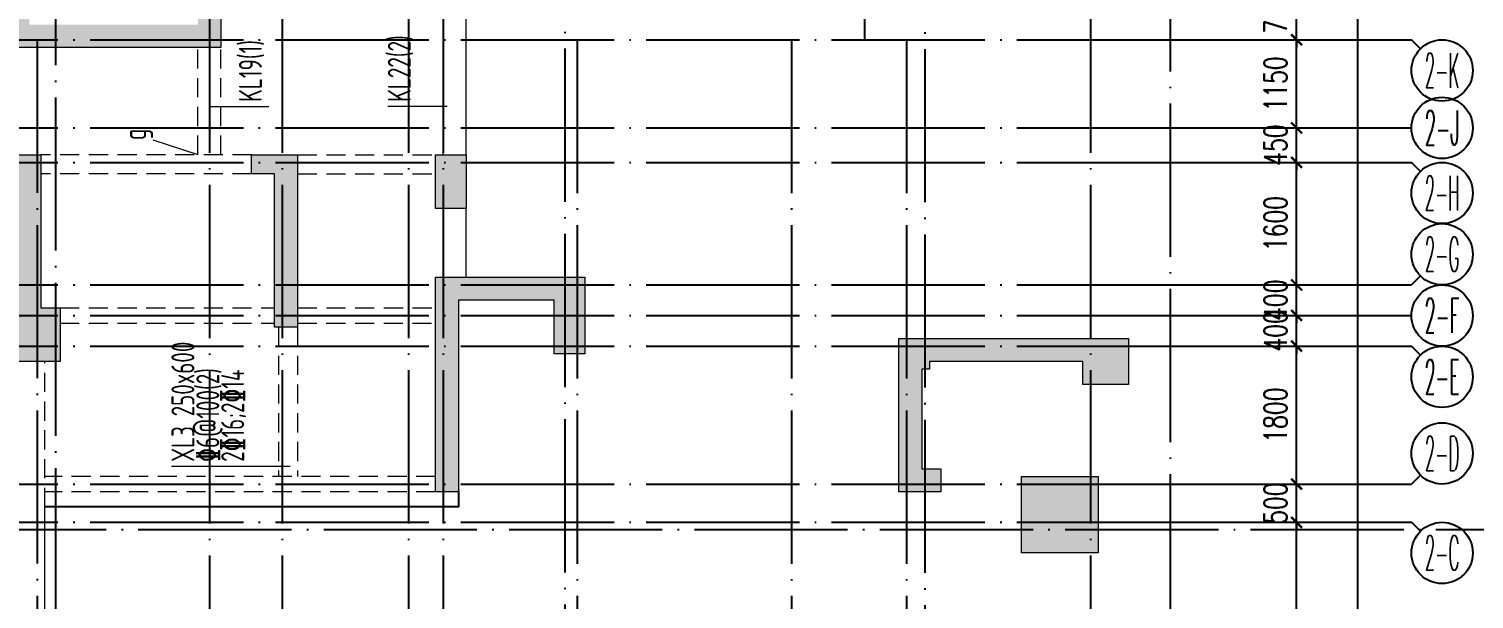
# Model space of a CAD drawing. Header units: millimetres. Extents: x 1089227 to 13101469, y 618865 to 10240562.
# Drawn here: x 3828577 to 3847444, y 4888251 to 4895696 of the extents above; entities that cross this region are included whole.
import ezdxf
from ezdxf.enums import TextEntityAlignment as Align

# ---------------------------------------------------------------- set-up
doc = ezdxf.new("R2010")
doc.units = ezdxf.units.MM
doc.header["$LTSCALE"] = 1000
doc.header["$PDMODE"] = 3
doc.header["$PDSIZE"] = 200
doc.linetypes.add('DOTE', pattern=[2.42, 2, -0.2, 0.02, -0.2])
doc.linetypes.add('HIDDEN', pattern=[0.375, 0.25, -0.125])
doc.layers.get('0').update_dxf_attribs({"linetype": 'CONTINUOUS'})
doc.layers.get('Defpoints').update_dxf_attribs({"linetype": 'CONTINUOUS'})
for name, color, linetype in [('AXIS', 3, 'CONTINUOUS'), ('AXIS_TEXT', 7, 'CONTINUOUS'), ('C-H', 8, 'CONTINUOUS'), ('DOTE', 1, 'DOTE'), ('降板范围', 7, 'CONTINUOUS')]:
    doc.layers.add(name, color=color, linetype=linetype)
for name, color, linetype, lineweight in [('S-BEAM-DASH', 4, 'HIDDEN', 0), ('S-WALL', 31, 'CONTINUOUS', 0), ('梁原位标注', 7, 'CONTINUOUS', 18), ('梁名称编号', 2, 'CONTINUOUS', 18), ('梁标注引线', 2, 'CONTINUOUS', 18), ('梁集中标注', 2, 'CONTINUOUS', 18)]:
    doc.layers.add(name, color=color, linetype=linetype, lineweight=lineweight)
doc.styles.add('_TCH_AXIS', font='COMPLEX', dxfattribs={"bigfont": 'AllInOneBig.shx'})
doc.styles.add('_TCH_DIM_T3', font='SIMPLEX', dxfattribs={"width": 0.705882, "bigfont": 'AllInOneBig.shx'})
doc.styles.add('COMPLEX', font='COMPLEX', dxfattribs={"bigfont": 'AllInOneBig.shx'})
doc.styles.add('Style 1', font='yjkeng.shx', dxfattribs={"width": 0.7, "height": 300, "bigfont": 'yjkchn.shx'})
doc.dimstyles.new('_TCH_ARCH&&100', dxfattribs={"dimtxt": 297.5, "dimasz": 100, "dimexe": 250, "dimexo": 300, "dimgap": 126.25, "dimtad": 1, "dimdec": 0, "dimzin": 0, "dimdsep": 46, "dimtxsty": '_TCH_DIM_T3', "dimblk": 'ARCHTICK', "dimcen": 0.09, "dimclrt": 7, "dimazin": 2, "dimtfac": 1, "dimtdec": 0, "dimtix": 1, "dimtmove": 2, "dimatfit": 3, "dimfxl": 0, "dimtolj": 1, "dimtzin": 0, "dimarcsym": 0})

# ---------------------------------------------------------------- blocks, each defined once
blk = doc.blocks.new('_AXISO')
blk.add_circle((0, 0), 0.5)
at = {"layer": 'AXIS_TEXT', "style": 'COMPLEX', "width": 1.041667}
blk.add_attdef('A', text='', height=0.56, dxfattribs=at).set_placement((-0.25, -0.28), (0.25, -0.28), align=Align.FIT)
blk = doc.blocks.new('_ArchTick')
at = {"color": 0, "linetype": 'ByBlock', "const_width": 0.3}
blk.add_lwpolyline([(-0.71, -0.71), (0.71, 0.71)], dxfattribs=at)
blk = doc.blocks.new('*D246')
at = {"layer": 'AXIS', "color": 0, "lineweight": -2, "transparency": 16777216}
for p, q in [((-60525, 95042), (-57999, 95042)), ((-58249, 58542), (-58249, 95042)), ((-60525, 58542), (-57999, 58542))]:
    blk.add_line(p, q, dxfattribs=at)
at = {"layer": 'Defpoints', "color": 0, "transparency": 16777216}
for p in [(-60825, 95042), (-58249, 95042), (-60825, 58542)]:
    blk.add_point(p, dxfattribs=at)
at = {"layer": 'AXIS', "color": 0, "lineweight": -2, "transparency": 16777216, "xscale": 100, "yscale": 100, "zscale": 100}
for p, rotation in [((-58249, 95042), 90), ((-58249, 58542), 270)]:
    blk.add_blockref('_ArchTick', p, dxfattribs=dict(at, rotation=rotation))
at = {"layer": 'AXIS', "color": 7, "transparency": 16777216, "insert": (-58524, 76792), "char_height": 297.5, "attachment_point": 5, "rotation": 90, "style": '_TCH_DIM_T3'}
blk.add_mtext('\\A1;36500', dxfattribs=at)
blk = doc.blocks.new('*D248')
at = {"layer": 'AXIS', "color": 0, "lineweight": -2, "transparency": 16777216}
for p, q in [((-60525, 64042), (-58799, 64042)), ((-59049, 59542), (-59049, 64042)), ((-60525, 59542), (-58799, 59542))]:
    blk.add_line(p, q, dxfattribs=at)
at = {"layer": 'Defpoints', "color": 0, "transparency": 16777216}
for p in [(-60825, 64042), (-59049, 64042), (-60825, 59542)]:
    blk.add_point(p, dxfattribs=at)
at = {"layer": 'AXIS', "color": 0, "lineweight": -2, "transparency": 16777216, "xscale": 100, "yscale": 100, "zscale": 100}
for p, rotation in [((-59049, 64042), 90), ((-59049, 59542), 270)]:
    blk.add_blockref('_ArchTick', p, dxfattribs=dict(at, rotation=rotation))
at = {"layer": 'AXIS', "color": 7, "transparency": 16777216, "insert": (-59324, 61792), "char_height": 297.5, "attachment_point": 5, "rotation": 90, "style": '_TCH_DIM_T3'}
blk.add_mtext('\\A1;4500', dxfattribs=at)
blk = doc.blocks.new('*D249')
at = {"layer": 'AXIS', "color": 0, "lineweight": -2, "transparency": 16777216}
for p, q in [((-60525, 64542), (-58799, 64542)), ((-59049, 64542), (-59049, 64642)), ((-59049, 64042), (-59049, 64542)), ((-60525, 64042), (-58799, 64042)), ((-59049, 64042), (-59049, 63942))]:
    blk.add_line(p, q, dxfattribs=at)
at = {"layer": 'Defpoints', "color": 0, "transparency": 16777216}
for p in [(-60825, 64542), (-59049, 64542), (-60825, 64042)]:
    blk.add_point(p, dxfattribs=at)
at = {"layer": 'AXIS', "color": 0, "lineweight": -2, "transparency": 16777216, "xscale": 100, "yscale": 100, "zscale": 100}
for p, rotation in [((-59049, 64542), 270), ((-59049, 64042), 90)]:
    blk.add_blockref('_ArchTick', p, dxfattribs=dict(at, rotation=rotation))
at = {"layer": 'AXIS', "color": 7, "transparency": 16777216, "insert": (-59324, 64292), "char_height": 297.5, "attachment_point": 5, "rotation": 90, "style": '_TCH_DIM_T3'}
blk.add_mtext('\\A1;500', dxfattribs=at)
blk = doc.blocks.new('*D250')
at = {"layer": 'AXIS', "color": 0, "lineweight": -2, "transparency": 16777216}
for p, q in [((-60525, 66342), (-58799, 66342)), ((-59049, 64542), (-59049, 66342)), ((-60525, 64542), (-58799, 64542))]:
    blk.add_line(p, q, dxfattribs=at)
at = {"layer": 'Defpoints', "color": 0, "transparency": 16777216}
for p in [(-60825, 66342), (-59049, 66342), (-60825, 64542)]:
    blk.add_point(p, dxfattribs=at)
at = {"layer": 'AXIS', "color": 0, "lineweight": -2, "transparency": 16777216, "xscale": 100, "yscale": 100, "zscale": 100}
for p, rotation in [((-59049, 66342), 90), ((-59049, 64542), 270)]:
    blk.add_blockref('_ArchTick', p, dxfattribs=dict(at, rotation=rotation))
at = {"layer": 'AXIS', "color": 7, "transparency": 16777216, "insert": (-59324, 65442), "char_height": 297.5, "attachment_point": 5, "rotation": 90, "style": '_TCH_DIM_T3'}
blk.add_mtext('\\A1;1800', dxfattribs=at)
blk = doc.blocks.new('*D251')
at = {"layer": 'AXIS', "color": 0, "lineweight": -2, "transparency": 16777216}
for p, q in [((-59049, 66742), (-59049, 66842)), ((-60525, 66742), (-58799, 66742)), ((-59049, 66342), (-59049, 66742)), ((-60525, 66342), (-58799, 66342)), ((-59049, 66342), (-59049, 66242))]:
    blk.add_line(p, q, dxfattribs=at)
at = {"layer": 'Defpoints', "color": 0, "transparency": 16777216}
for p in [(-60825, 66742), (-59049, 66742), (-60825, 66342)]:
    blk.add_point(p, dxfattribs=at)
at = {"layer": 'AXIS', "color": 0, "lineweight": -2, "transparency": 16777216, "xscale": 100, "yscale": 100, "zscale": 100}
for p, rotation in [((-59049, 66742), 270), ((-59049, 66342), 90)]:
    blk.add_blockref('_ArchTick', p, dxfattribs=dict(at, rotation=rotation))
at = {"layer": 'AXIS', "color": 7, "transparency": 16777216, "insert": (-59324, 66542), "char_height": 297.5, "attachment_point": 5, "rotation": 90, "style": '_TCH_DIM_T3'}
blk.add_mtext('\\A1;400', dxfattribs=at)
blk = doc.blocks.new('*D252')
at = {"layer": 'AXIS', "color": 0, "lineweight": -2, "transparency": 16777216}
for p, q in [((-59049, 67142), (-59049, 67242)), ((-60525, 67142), (-58799, 67142)), ((-59049, 66742), (-59049, 67142)), ((-60525, 66742), (-58799, 66742)), ((-59049, 66742), (-59049, 66642))]:
    blk.add_line(p, q, dxfattribs=at)
at = {"layer": 'Defpoints', "color": 0, "transparency": 16777216}
for p in [(-60825, 67142), (-59049, 67142), (-60825, 66742)]:
    blk.add_point(p, dxfattribs=at)
at = {"layer": 'AXIS', "color": 0, "lineweight": -2, "transparency": 16777216, "xscale": 100, "yscale": 100, "zscale": 100}
for p, rotation in [((-59049, 67142), 270), ((-59049, 66742), 90)]:
    blk.add_blockref('_ArchTick', p, dxfattribs=dict(at, rotation=rotation))
at = {"layer": 'AXIS', "color": 7, "transparency": 16777216, "insert": (-59324, 66942), "char_height": 297.5, "attachment_point": 5, "rotation": 90, "style": '_TCH_DIM_T3'}
blk.add_mtext('\\A1;400', dxfattribs=at)
blk = doc.blocks.new('*D253')
at = {"layer": 'AXIS', "color": 0, "lineweight": -2, "transparency": 16777216}
for p, q in [((-60525, 68742), (-58799, 68742)), ((-59049, 67142), (-59049, 68742)), ((-60525, 67142), (-58799, 67142))]:
    blk.add_line(p, q, dxfattribs=at)
at = {"layer": 'Defpoints', "color": 0, "transparency": 16777216}
for p in [(-60825, 68742), (-59049, 68742), (-60825, 67142)]:
    blk.add_point(p, dxfattribs=at)
at = {"layer": 'AXIS', "color": 0, "lineweight": -2, "transparency": 16777216, "xscale": 100, "yscale": 100, "zscale": 100}
for p, rotation in [((-59049, 68742), 90), ((-59049, 67142), 270)]:
    blk.add_blockref('_ArchTick', p, dxfattribs=dict(at, rotation=rotation))
at = {"layer": 'AXIS', "color": 7, "transparency": 16777216, "insert": (-59324, 67942), "char_height": 297.5, "attachment_point": 5, "rotation": 90, "style": '_TCH_DIM_T3'}
blk.add_mtext('\\A1;1600', dxfattribs=at)
blk = doc.blocks.new('*D254')
at = {"layer": 'AXIS', "color": 0, "lineweight": -2, "transparency": 16777216}
for p, q in [((-59049, 69192), (-59049, 69292)), ((-60525, 69192), (-58799, 69192)), ((-59049, 68742), (-59049, 69192)), ((-60525, 68742), (-58799, 68742)), ((-59049, 68742), (-59049, 68642))]:
    blk.add_line(p, q, dxfattribs=at)
at = {"layer": 'Defpoints', "color": 0, "transparency": 16777216}
for p in [(-60825, 69192), (-59049, 69192), (-60825, 68742)]:
    blk.add_point(p, dxfattribs=at)
at = {"layer": 'AXIS', "color": 0, "lineweight": -2, "transparency": 16777216, "xscale": 100, "yscale": 100, "zscale": 100}
for p, rotation in [((-59049, 69192), 270), ((-59049, 68742), 90)]:
    blk.add_blockref('_ArchTick', p, dxfattribs=dict(at, rotation=rotation))
at = {"layer": 'AXIS', "color": 7, "transparency": 16777216, "insert": (-59324, 68967), "char_height": 297.5, "attachment_point": 5, "rotation": 90, "style": '_TCH_DIM_T3'}
blk.add_mtext('\\A1;450', dxfattribs=at)
blk = doc.blocks.new('*D255')
at = {"layer": 'AXIS', "color": 0, "lineweight": -2, "transparency": 16777216}
for p, q in [((-60525, 70342), (-58799, 70342)), ((-59049, 69192), (-59049, 70342)), ((-60525, 69192), (-58799, 69192))]:
    blk.add_line(p, q, dxfattribs=at)
at = {"layer": 'Defpoints', "color": 0, "transparency": 16777216}
for p in [(-60825, 70342), (-59049, 70342), (-60825, 69192)]:
    blk.add_point(p, dxfattribs=at)
at = {"layer": 'AXIS', "color": 0, "lineweight": -2, "transparency": 16777216, "xscale": 100, "yscale": 100, "zscale": 100}
for p, rotation in [((-59049, 70342), 90), ((-59049, 69192), 270)]:
    blk.add_blockref('_ArchTick', p, dxfattribs=dict(at, rotation=rotation))
at = {"layer": 'AXIS', "color": 7, "transparency": 16777216, "insert": (-59324, 69767), "char_height": 297.5, "attachment_point": 5, "rotation": 90, "style": '_TCH_DIM_T3'}
blk.add_mtext('\\A1;1150', dxfattribs=at)
blk = doc.blocks.new('*D256')
at = {"layer": 'AXIS', "color": 0, "lineweight": -2, "transparency": 16777216}
for p, q in [((-59049, 71042), (-59049, 71142)), ((-60525, 71042), (-58799, 71042)), ((-59049, 70342), (-59049, 71042)), ((-60525, 70342), (-58799, 70342)), ((-59049, 70342), (-59049, 70242))]:
    blk.add_line(p, q, dxfattribs=at)
at = {"layer": 'Defpoints', "color": 0, "transparency": 16777216}
for p in [(-60825, 71042), (-59049, 71042), (-60825, 70342)]:
    blk.add_point(p, dxfattribs=at)
at = {"layer": 'AXIS', "color": 0, "lineweight": -2, "transparency": 16777216, "xscale": 100, "yscale": 100, "zscale": 100}
for p, rotation in [((-59049, 71042), 270), ((-59049, 70342), 90)]:
    blk.add_blockref('_ArchTick', p, dxfattribs=dict(at, rotation=rotation))
at = {"layer": 'AXIS', "color": 7, "transparency": 16777216, "insert": (-59324, 70692), "char_height": 297.5, "attachment_point": 5, "rotation": 90, "style": '_TCH_DIM_T3'}
blk.add_mtext('\\A1;700', dxfattribs=at)
blk = doc.blocks.new('裙房轴网260428')
at = {"layer": 'DOTE', "color": 16, "linetype": 'DOTE'}
for p, q in [((-63900, 137981.8), (-63900, -1000)), ((-75250, 137349.7), (-75250, -1000)), ((-60700, 137269.1), (-60700, -1000)), ((-68600, 130728.4), (-68600, -1000)), ((-120150, 63950), (-1866, 63950))]:
    blk.add_line(p, q, dxfattribs=at)
blk = doc.blocks.new('QZ-TL-0808')
at = {"layer": 'C-H'}
for points in [[(-33158, -16922), (-32458, -16922), (-32458, -16522), (-33458, -16522), (-33458, -18024), (-35658, -18024), (-35658, -17122), (-35458, -17122), (-35458, -16522), (-35858, -16522), (-35858, -18722), (-35658, -18722), (-35658, -18224), (-33458, -18224), (-33458, -20422), (-35658, -20422), (-35658, -19921), (-35858, -19922), (-35858, -21121), (-35658, -21121), (-35658, -20622), (-33458, -20622), (-33458, -22822), (-35658, -22822), (-35658, -22322), (-35858, -22322), (-35858, -23522), (-35658, -23521), (-35658, -23022), (-33458, -23022), (-33458, -25222), (-35658, -25222), (-35658, -24722), (-35858, -24722), (-35858, -25522), (-33158, -25522)], [(-35508, -26922), (-35858, -26922), (-35858, -29622), (-35258, -29622), (-35258, -28922), (-35508, -28922)], [(-32758, -27172), (-32758, -26922), (-32158, -26922), (-32158, -29172), (-32458, -29172), (-32458, -27172)], [(-30358, -26922), (-29958, -26922), (-29958, -27622), (-30358, -27622)], [(-30358, -28522), (-28408, -28522), (-28408, -29522), (-28808, -29522), (-28808, -28822), (-30058, -28822), (-30058, -31322), (-30358, -31322)], [(-23758, -31022), (-23758, -31322), (-24308, -31322), (-24308, -29322), (-21308, -29322), (-21308, -29922), (-21908, -29922), (-21908, -29622), (-23908, -29622), (-23908, -29722), (-24008, -29722), (-24008, -31022)], [(-22708, -31122), (-21708, -31122), (-21708, -32122), (-22708, -32122)]]:
    blk.add_hatch(color=256, dxfattribs=at).paths.add_polyline_path(points)
at = {"layer": 'S-WALL'}
for points in [[(-35858, -16522), (-35458, -16522), (-35458, -17122), (-35658, -17122), (-35658, -18024), (-33458, -18024), (-33458, -16522), (-32458, -16522), (-32458, -16922), (-33158, -16922), (-33158, -25522), (-35858, -25522)], [(-35858, -26922), (-35508, -26922), (-35508, -28922), (-35258, -28922), (-35258, -29622), (-35858, -29622), (-35858, -26922)], [(-32758, -27172), (-32758, -26922), (-32158, -26922), (-32158, -29172), (-32458, -29172), (-32458, -27172), (-32758, -27172), (-32758, -26922)], [(-30358, -28522), (-28408, -28522), (-28408, -29522), (-28808, -29522), (-28808, -28822), (-30058, -28822), (-30058, -31322), (-30358, -31322), (-30358, -28522)], [(-23758, -31022), (-23758, -31322), (-24308, -31322), (-24308, -29322), (-21308, -29322), (-21308, -29922), (-21908, -29922), (-21908, -29622), (-23908, -29622), (-23908, -29722), (-24008, -29722), (-24008, -31022), (-23758, -31022)]]:
    blk.add_lwpolyline(points, dxfattribs=at)
for points in [[(-30358, -26922), (-29958, -26922), (-29958, -27622), (-30358, -27622)], [(-22708, -31122), (-21708, -31122), (-21708, -32122), (-22708, -32122)]]:
    blk.add_lwpolyline(points, close=True, dxfattribs=at)
blk = doc.blocks.new('1F柱网-0808')
blk.add_blockref('QZ-TL-0808', (144880, 148457))
blk = doc.blocks.new('2FJGBZ')
at = {"layer": 'S-BEAM-DASH'}
for p, q in [((114622, 121535), (114622, 123535)), ((109322, 121535), (109322, 122935)), ((111422, 121535), (111422, 122935)), ((111722, 121535), (111722, 122935)), ((112123, 121535), (109372, 121535)), ((112723, 121535), (114523, 121535)), ((112123, 121285), (109372, 121285)), ((112723, 121285), (114523, 121285)), ((114622, 119936), (114622, 120835)), ((109622, 119535), (112422, 119535)), ((112724, 119535), (114522, 119535)), ((109622, 119335), (112424, 119335)), ((112473, 119285), (112473, 117335)), ((112722, 119335), (114522, 119335)), ((112723, 119285), (112723, 117335)), ((109422, 116937), (109422, 118836)), ((114522, 117335), (109422, 117335)), ((114522, 117135), (109422, 117135))]:
    blk.add_line(p, q, dxfattribs=at)
at = {"layer": 'S-BEAM-DASH', "linetype": 'Continuous'}
for p, q in [((114922, 121535), (114922, 123535)), ((114922, 119936), (114922, 120835)), ((109422, 114733), (109422, 116937))]:
    blk.add_line(p, q, dxfattribs=at)
at = {"layer": '降板范围'}
blk.add_lwpolyline([(114824, 117152), (114824, 116938), (109423, 116937)], dxfattribs=at)
blk.add_blockref('1F柱网-0808', (0, 0))
blk = doc.blocks.new('塔楼轴网260428')
at = {"layer": 'AXIS'}
for p, q in [((-60825.5, 70341.7), (-57549, 70341.7)), ((-57431.8, 70224.6), (-57549, 70341.7)), ((-60825.5, 69191.7), (-57549, 69191.7)), ((-60825.5, 68741.7), (-57549, 68741.7)), ((-57431.8, 68624.6), (-57549, 68741.7)), ((-57431.8, 67258.9), (-57549, 67141.7)), ((-60825.5, 67141.7), (-57549, 67141.7)), ((-60825.5, 66741.7), (-57549, 66741.7)), ((-60825.5, 66341.7), (-57549, 66341.7)), ((-57431.8, 66224.6), (-57549, 66341.7)), ((-60825.5, 64541.7), (-57549, 64541.7)), ((-57431.8, 64658.9), (-57549, 64541.7)), ((-60825.5, 64041.7), (-57549, 64041.7)), ((-57431.8, 63924.6), (-57549, 64041.7))]:
    blk.add_line(p, q, dxfattribs=at)
at = {"layer": 'DOTE', "color": 14}
for p, q in [((-73241, 99907.6), (-73241, 55337.9)), ((-72291, 99907.6), (-72291, 55337.9)), ((-70641, 99907.6), (-70641, 55337.9)), ((-70191, 99907.6), (-70191, 55337.9)), ((-64691, 99907.6), (-64691, 70341.7)), ((-61741, 99907.6), (-61741, 55337.9)), ((-94159, 70341.7), (-60825.5, 70341.7)), ((-75491, 70342.8), (-75491, 55337.9)), ((-68441, 70341.7), (-68441, 55337.9)), ((-65641, 70341.7), (-65641, 55337.9)), ((-64141, 70341.7), (-64141, 55337.9)), ((-94159, 69191.7), (-60825.5, 69191.7)), ((-94159, 68741.7), (-60825.5, 68741.7)), ((-94159, 67141.7), (-60825.5, 67141.7)), ((-94159, 66741.7), (-60825.5, 66741.7)), ((-94159, 66341.7), (-60825.5, 66341.7)), ((-94159, 64541.7), (-60825.5, 64541.7)), ((-94159, 64041.7), (-60825.5, 64041.7))]:
    blk.add_line(p, q, dxfattribs=at)
at = {"layer": 'AXIS'}
ref = blk.add_blockref('_AXISO', (-57149, 69941.7), dxfattribs=dict(at, xscale=800, yscale=800, zscale=800))
ref.add_attrib('A', '2-K', dxfattribs={"layer": 'AXIS_TEXT', "height": 452.55, "style": '_TCH_AXIS', "width": 0.323077}).set_placement((-57375.2, 69715.4), (-56922.7, 69715.4), align=Align.FIT)
ref = blk.add_blockref('_AXISO', (-57149, 69191.7), dxfattribs=dict(at, xscale=800, yscale=800, zscale=800))
ref.add_attrib('A', '2-J', dxfattribs={"layer": 'AXIS_TEXT', "height": 452.55, "style": '_TCH_AXIS', "width": 0.368421}).set_placement((-57375.2, 68965.4), (-56922.7, 68965.4), align=Align.FIT)
ref = blk.add_blockref('_AXISO', (-57149, 68341.7), dxfattribs=dict(at, xscale=800, yscale=800, zscale=800))
ref.add_attrib('A', '2-H', dxfattribs={"layer": 'AXIS_TEXT', "height": 452.55, "style": '_TCH_AXIS', "width": 0.318182}).set_placement((-57375.2, 68115.4), (-56922.7, 68115.4), align=Align.FIT)
ref = blk.add_blockref('_AXISO', (-57149, 67541.7), dxfattribs=dict(at, xscale=800, yscale=800, zscale=800))
ref.add_attrib('A', '2-G', dxfattribs={"layer": 'AXIS_TEXT', "height": 452.55, "style": '_TCH_AXIS', "width": 0.328125}).set_placement((-57375.2, 67315.4), (-56922.7, 67315.4), align=Align.FIT)
ref = blk.add_blockref('_AXISO', (-57149, 66741.7), dxfattribs=dict(at, xscale=800, yscale=800, zscale=800))
ref.add_attrib('A', '2-F', dxfattribs={"layer": 'AXIS_TEXT', "height": 452.55, "style": '_TCH_AXIS', "width": 0.33871}).set_placement((-57375.2, 66515.4), (-56922.7, 66515.4), align=Align.FIT)
ref = blk.add_blockref('_AXISO', (-57149, 65941.7), dxfattribs=dict(at, xscale=800, yscale=800, zscale=800))
ref.add_attrib('A', '2-E', dxfattribs={"layer": 'AXIS_TEXT', "height": 452.55, "style": '_TCH_AXIS', "width": 0.33871}).set_placement((-57375.2, 65715.4), (-56922.7, 65715.4), align=Align.FIT)
ref = blk.add_blockref('_AXISO', (-57149, 64941.7), dxfattribs=dict(at, xscale=800, yscale=800, zscale=800))
ref.add_attrib('A', '2-D', dxfattribs={"layer": 'AXIS_TEXT', "height": 452.55, "style": '_TCH_AXIS', "width": 0.333333}).set_placement((-57375.2, 64715.4), (-56922.7, 64715.4), align=Align.FIT)
ref = blk.add_blockref('_AXISO', (-57149, 63641.7), dxfattribs=dict(at, xscale=800, yscale=800, zscale=800))
ref.add_attrib('A', '2-C', dxfattribs={"layer": 'AXIS_TEXT', "height": 452.55, "style": '_TCH_AXIS', "width": 0.344262}).set_placement((-57375.2, 63415.4), (-56922.7, 63415.4), align=Align.FIT)
for p1, p2, distance, picture, middle in [((-60825.5, 58541.7), (-60825.5, 95041.7), -2576.5, '*D246', (-58524, 76791.7)), ((-60825.5, 70341.7), (-60825.5, 71041.7), -1776.5, '*D256', (-59324, 70691.7)), ((-60825.5, 69191.7), (-60825.5, 70341.7), -1776.5, '*D255', (-59324, 69766.7)), ((-60825.5, 68741.7), (-60825.5, 69191.7), -1776.5, '*D254', (-59324, 68966.7)), ((-60825.5, 67141.7), (-60825.5, 68741.7), -1776.5, '*D253', (-59324, 67941.7)), ((-60825.5, 66741.7), (-60825.5, 67141.7), -1776.5, '*D252', (-59324, 66941.7)), ((-60825.5, 66341.7), (-60825.5, 66741.7), -1776.5, '*D251', (-59324, 66541.7)), ((-60825.5, 64541.7), (-60825.5, 66341.7), -1776.5, '*D250', (-59324, 65441.7)), ((-60825.5, 64041.7), (-60825.5, 64541.7), -1776.5, '*D249', (-59324, 64291.7)), ((-60825.5, 59541.7), (-60825.5, 64041.7), -1776.5, '*D248', (-59324, 61791.7))]:
    dim = blk.add_aligned_dim(p1=p1, p2=p2, distance=distance, dimstyle='_TCH_ARCH&&100', dxfattribs=at)
    dim.commit()
    dim.dimension.update_dxf_attribs({"geometry": picture, "text_midpoint": middle})
blk = doc.blocks.new('04地块地下轴网260428')
for name in ['裙房轴网260428', '塔楼轴网260428']:
    blk.add_blockref(name, (0, 0))

msp = doc.modelspace()

# ---------------------------------------------------------------- linework, layer by layer
at = {"layer": '梁原位标注', "lineweight": 18}
msp.add_line((3830785.535, 4894053.823), (3830197.339, 4894244.94), dxfattribs=at)
at = {"layer": '梁标注引线', "color": 6, "lineweight": 18}
for p, q in [((3830935.535, 4894683.823), (3831708.612, 4894683.823)), ((3834035.535, 4894683.823), (3833262.458, 4894683.823))]:
    msp.add_line(p, q, dxfattribs=at)
at = {"layer": '梁标注引线', "color": 3, "lineweight": 18}
msp.add_line((3831985.535, 4889983.794), (3830437.458, 4889983.794), dxfattribs=at)

# ---------------------------------------------------------------- block references
for name, p in [('2FJGBZ', (3719362.209, 4772518.421)), ('04地块地下轴网260428', (3904175.334, 4825211.796))]:
    msp.add_blockref(name, p)

# ---------------------------------------------------------------- texts
at = {"layer": '梁原位标注', "style": 'Style 1', "width": 0.7}
msp.add_text('g', height=300, rotation=90, dxfattribs=at).set_placement((3830197.339, 4894244.94), align=Align.BOTTOM_LEFT)
at = {"layer": '梁名称编号', "color": 6, "style": 'Style 1', "width": 0.7}
msp.add_text('KL22(2)', height=300, rotation=90, dxfattribs=at).set_placement((3833262.458, 4894743.823), align=Align.TOP_LEFT)
msp.add_text('KL19(1)', height=300, rotation=90, dxfattribs=at).set_placement((3831708.612, 4894743.823), align=Align.BOTTOM_LEFT)
at = {"layer": '梁名称编号', "color": 3, "style": 'Style 1', "width": 0.7}
msp.add_text('XL3 250x600', height=300, rotation=90, dxfattribs=at).set_placement((3830437.458, 4890043.794), align=Align.TOP_LEFT)
at = {"layer": '梁集中标注', "color": 3, "style": 'Style 1', "width": 0.7}
for s, p in [('%%1326@100(2)', (3830762.458, 4890043.794)), ('2%%13316;2%%13314', (3831087.458, 4890043.794))]:
    msp.add_text(s, height=300, rotation=90, dxfattribs=at).set_placement(p, align=Align.TOP_LEFT)

doc.saveas('drawing.dxf')
